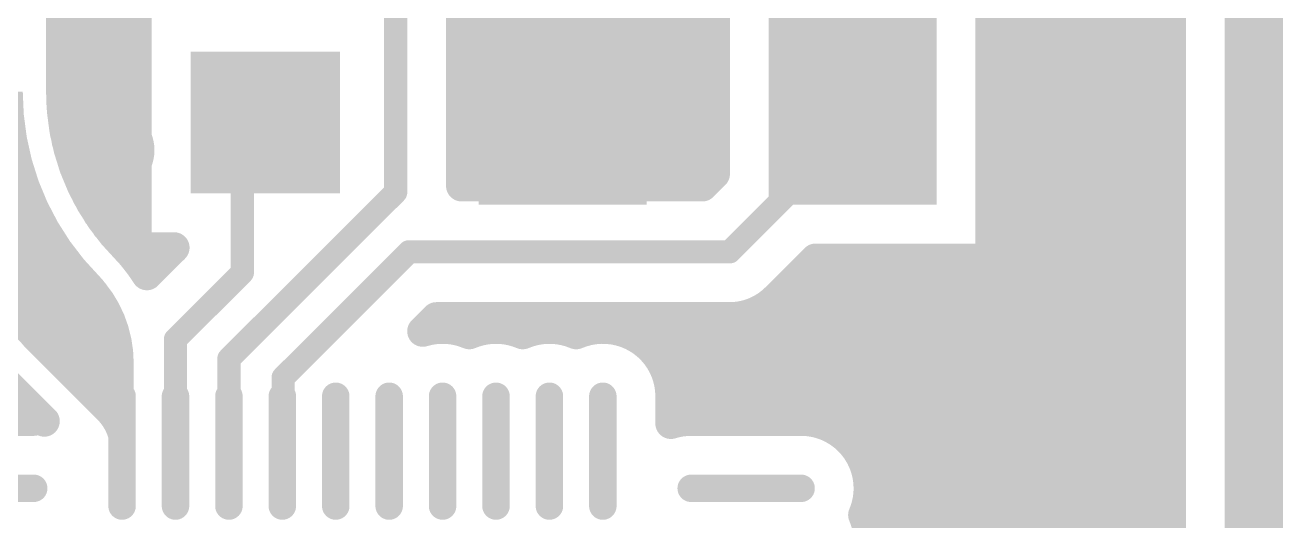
# Model space of a CAD drawing. Header units: inches. Extents: x 0 to 226, y 0 to 70.
# Drawn here: x 70.27 to 78.51, y 10.78 to 14.04 of the extents above; entities that cross this region are included whole.
import ezdxf

# ---------------------------------------------------------------- set-up
doc = ezdxf.new("R2010")
doc.units = ezdxf.units.IN
doc.layers.add('Keep-Out Layer', color=6, linetype='Continuous')
doc.layers.add('Top Layer', color=1, linetype='Continuous')

msp = doc.modelspace()

# ---------------------------------------------------------------- linework, layer by layer
at = {"layer": 'Keep-Out Layer'}
msp.add_lwpolyline([(78.32152992, 0, 0.3809999999999999, 0.3809999999999999, 0), (78.32152992, 24.8301002, 0.3809999999999999, 0.3809999999999999, 0)], format="xyseb", dxfattribs=at)
at = {"layer": 'Top Layer'}
for points in [[(70.95364015999999, 12.55111282, 0.2032, 0.2032, 0), (70.95364015999999, 18.5064654, 0.2032, 0.2032, 0)], [(76.64324015999999, 0.5460999999999999, 0.2032, 0.2032, 0), (76.64324015999999, 18.5064654, 0.2032, 0.2032, 0)], [(76.84644016, 0.5460999999999999, 0.2032, 0.2032, 0), (76.84644016, 18.5064654, 0.2032, 0.2032, 0)], [(77.04964016, 0.5460999999999999, 0.2032, 0.2032, 0), (77.04964016, 18.5064654, 0.2032, 0.2032, 0)], [(77.25284015999999, 0.5460999999999999, 0.2032, 0.2032, 0), (77.25284015999999, 18.5064654, 0.2032, 0.2032, 0)], [(77.45604016, 0.5460999999999999, 0.2032, 0.2032, 0), (77.45604016, 18.5064654, 0.2032, 0.2032, 0)], [(77.65924016, 0.5460999999999999, 0.2032, 0.2032, 0), (77.65924016, 18.5064654, 0.2032, 0.2032, 0)], [(77.77542992, 0.5460999999999999, 0.2032, 0.2032, 0), (77.77542992, 18.5064654, 0.2032, 0.2032, 0)], [(70.54724016, 13.27210706, 0.2032, 0.2032, 0), (70.54724016, 18.25247556, 0.2032, 0.2032, 0)], [(70.75044016, 12.79733534, 0.2032, 0.2032, 0), (70.75044016, 18.25247556, 0.2032, 0.2032, 0)], [(70.51002408, 13.59946226, 0.2032, 0.2032, 0), (70.51002408, 17.30297784, 0.2032, 0.2032, 0)], [(74.61124016, 12.9805303, 0.2032, 0.2032, 0), (74.61124016, 15.16631206, 0.2032, 0.2032, 0)], [(74.40804016, 12.9805303, 0.2032, 0.2032, 0), (74.40804016, 14.96311206, 0.2032, 0.2032, 0)], [(73.59524015999999, 12.9805303, 0.2032, 0.2032, 0), (73.59524015999999, 14.80145376, 0.2032, 0.2032, 0)], [(73.79844016, 12.9805303, 0.2032, 0.2032, 0), (73.79844016, 14.80145376, 0.2032, 0.2032, 0)], [(74.00164016, 12.9805303, 0.2032, 0.2032, 0), (74.00164016, 14.80145376, 0.2032, 0.2032, 0)], [(74.20484015999999, 12.9805303, 0.2032, 0.2032, 0), (74.20484015999999, 14.80145376, 0.2032, 0.2032, 0)], [(73.39204016, 12.9805303, 0.2032, 0.2032, 0), (73.39204016, 14.68099172, 0.2032, 0.2032, 0)], [(72.69927039999999, 12.9393569, 0.1524, 0.1524, 0), (72.69927039999999, 14.5988786, 0.1524, 0.1524, 0)], [(74.78797844, 13.05970972, 0.2032, 0.2032, 0), (74.78797844, 14.51265576, 0.2032, 0.2032, 0)], [(76.59918132, 12.50145328, 0.2032, 0.2032, 0), (76.59918132, 14.51265576, 0.2032, 0.2032, 0)], [(73.1310704, 12.9805303, 0.2032, 0.2032, 0), (73.1310704, 14.42002196, 0.2032, 0.2032, 0)], [(73.18884016, 12.9805303, 0.2032, 0.2032, 0), (73.18884016, 14.47779172, 0.2032, 0.2032, 0)], [(70.99999516, 12.5756543, 0.2032, 0.2032, 0), (70.99999516, 14.21685498, 0.2032, 0.2032, 0)], [(70.51002408, 14.13686784, 0.2032, 0.2032, 0), (70.99999516, 14.13686784, 0.2032, 0.2032, 0)], [(73.1310704, 14.13686784, 0.2032, 0.2032, 0), (74.78797844, 14.13686784, 0.2032, 0.2032, 0)], [(76.59918132, 14.13686784, 0.2032, 0.2032, 0), (77.77542992, 14.13686784, 0.2032, 0.2032, 0)], [(70.51002408, 13.93366784, 0.2032, 0.2032, 0), (70.99999516, 13.93366784, 0.2032, 0.2032, 0)], [(73.1310704, 13.93366784, 0.2032, 0.2032, 0), (74.78797844, 13.93366784, 0.2032, 0.2032, 0)], [(76.59918132, 13.93366784, 0.2032, 0.2032, 0), (77.77542992, 13.93366784, 0.2032, 0.2032, 0)], [(70.51957448, 12.15069198, 0.6730999999999999, 0.6730999999999999, -0.198912367379658), (69.91947408, 13.59946226, 0.6730999999999999, 0.6730999999999999, 0)], [(70.51002408, 13.73046784, 0.2032, 0.2032, 0), (70.99999516, 13.73046784, 0.2032, 0.2032, 0)], [(73.1310704, 13.73046784, 0.2032, 0.2032, 0), (74.78797844, 13.73046784, 0.2032, 0.2032, 0)], [(76.59918132, 13.73046784, 0.2032, 0.2032, 0), (77.77542992, 13.73046784, 0.2032, 0.2032, 0)], [(70.93715556, 12.56827306, 0.2032, 0.2032, -0.198912367379658), (70.51002408, 13.59946226, 0.2032, 0.2032, 0)], [(70.51181224, 13.52726784, 0.2032, 0.2032, 0), (70.99999516, 13.52726784, 0.2032, 0.2032, 0)], [(73.1310704, 13.52726784, 0.2032, 0.2032, 0), (74.78797844, 13.52726784, 0.2032, 0.2032, 0)], [(76.59918132, 13.52726784, 0.2032, 0.2032, 0), (77.77542992, 13.52726784, 0.2032, 0.2032, 0)], [(71.69466992, 13.11832784, 0.1524, 0.1524, 0), (71.94572351999999, 13.36938144, 0.1524, 0.1524, 0)], [(70.53626228, 13.32406784, 0.2032, 0.2032, 0), (70.99999516, 13.32406784, 0.2032, 0.2032, 0)], [(73.1310704, 13.32406784, 0.2032, 0.2032, 0), (74.78797844, 13.32406784, 0.2032, 0.2032, 0)], [(74.88765566, 12.5487303, 0.1524, 0.1524, 0), (75.69357987999999, 13.35465452, 0.1524, 0.1524, 0)], [(75.69357987999999, 13.35465452, 0.1524, 0.1524, 0), (75.69358496, 13.35465452, 0.1524, 0.1524, 0)], [(76.59918132, 13.32406784, 0.2032, 0.2032, 0), (77.77542992, 13.32406784, 0.2032, 0.2032, 0)], [(70.59079354, 13.12086784, 0.2032, 0.2032, 0), (70.99999516, 13.12086784, 0.2032, 0.2032, 0)], [(71.69466992, 12.41237294, 0.1524, 0.1524, 0), (71.69466992, 13.11832784, 0.1524, 0.1524, 0)], [(73.1310704, 13.12086784, 0.2032, 0.2032, 0), (74.78797844, 13.12086784, 0.2032, 0.2032, 0)], [(76.59918132, 13.12086784, 0.2032, 0.2032, 0), (77.77542992, 13.12086784, 0.2032, 0.2032, 0)], [(74.70879902, 12.9805303, 0.2032, 0.2032, 0), (74.78797844, 13.05970972, 0.2032, 0.2032, 0)], [(73.1310704, 12.9805303, 0.2032, 0.2032, 0), (74.70879902, 12.9805303, 0.2032, 0.2032, 0)], [(70.67921602, 12.91766784, 0.2032, 0.2032, 0), (70.99999516, 12.91766784, 0.2032, 0.2032, 0)], [(71.60665892, 11.84674542, 0.1524, 0.1524, 0), (72.69927039999999, 12.9393569, 0.1524, 0.1524, 0)], [(76.59918132, 12.91766784, 0.2032, 0.2032, 0), (77.77542992, 12.91766784, 0.2032, 0.2032, 0)], [(70.8092564, 12.71446784, 0.2032, 0.2032, 0), (70.99999516, 12.71446784, 0.2032, 0.2032, 0)], [(76.59918132, 12.71446784, 0.2032, 0.2032, 0), (77.77542992, 12.71446784, 0.2032, 0.2032, 0)], [(70.93715556, 12.56827306, 0.2032, 0.2032, -0.03240141797520261), (70.98760758, 12.51082334, 0.2032, 0.2032, 0)], [(70.98726468, 12.51126784, 0.2032, 0.2032, 0), (71.18290818, 12.51126784, 0.2032, 0.2032, 0)], [(70.98760503999999, 12.51082334, 0.2032, 0.2032, -0.03228820489704481), (71.0695937, 12.39795336, 0.2032, 0.2032, 0)], [(70.99999516, 12.5756543, 0.2032, 0.2032, 0), (71.24729463999999, 12.5756543, 0.2032, 0.2032, 0)], [(71.0695937, 12.39795336, 0.2032, 0.2032, 0), (71.24729463999999, 12.5756543, 0.2032, 0.2032, 0)], [(71.15684015999999, 12.48519982, 0.2032, 0.2032, 0), (71.15684015999999, 12.5756543, 0.2032, 0.2032, 0)], [(71.96193634, 11.7234589, 0.1524, 0.1524, 0), (72.78720774, 12.5487303, 0.1524, 0.1524, 0)], [(72.78720774, 12.5487303, 0.1524, 0.1524, 0), (74.88765566, 12.5487303, 0.1524, 0.1524, 0)], [(76.59918132, 12.51126784, 0.2032, 0.2032, 0), (77.77542992, 12.51126784, 0.2032, 0.2032, 0)], [(75.19347165999999, 12.24388966, 0.2032, 0.2032, 0), (75.45103528, 12.50145328, 0.2032, 0.2032, 0)], [(75.42404015999999, 11.43788924, 0.2032, 0.2032, 0), (75.42404015999999, 12.47445816, 0.2032, 0.2032, 0)], [(75.45103528, 12.50145328, 0.2032, 0.2032, 0), (76.59918132, 12.50145328, 0.2032, 0.2032, 0)], [(75.62724016, 11.35083836, 0.2032, 0.2032, 0), (75.62724016, 12.50145328, 0.2032, 0.2032, 0)], [(75.83044016, 0.5460999999999999, 0.2032, 0.2032, 0), (75.83044016, 12.50145328, 0.2032, 0.2032, 0)], [(76.03364015999999, 0.5460999999999999, 0.2032, 0.2032, 0), (76.03364015999999, 12.50145328, 0.2032, 0.2032, 0)], [(76.23684016, 0.5460999999999999, 0.2032, 0.2032, 0), (76.23684016, 12.50145328, 0.2032, 0.2032, 0)], [(76.44004016, 0.5460999999999999, 0.2032, 0.2032, 0), (76.44004016, 12.50145328, 0.2032, 0.2032, 0)], [(71.25665962, 11.97436264, 0.1524, 0.1524, 0), (71.69466992, 12.41237294, 0.1524, 0.1524, 0)], [(70.68667599999999, 12.3513342, 0.1524, 0.1524, -0.198912367379658), (70.90666031999999, 11.8202456, 0.1524, 0.1524, 0)], [(75.22084016, 11.44316736, 0.2032, 0.2032, 0), (75.22084016, 12.27125816, 0.2032, 0.2032, 0)], [(75.25764984, 12.30806784, 0.2032, 0.2032, 0), (77.77542992, 12.30806784, 0.2032, 0.2032, 0)], [(75.19347165999999, 12.24388966, 0.2032, 0.2032, -0.1993267855441518), (74.88765566, 12.1169303, 0.2032, 0.2032, 0)], [(75.19298398, 12.24340198, 0.2032, 0.2032, -0.198912367379658), (74.88765566, 12.1169303, 0.2032, 0.2032, 0)], [(70.51957448, 12.15069198, 0.1524, 0.1524, 0), (70.67121248, 11.99905398, 0.1524, 0.1524, 0)], [(70.69224368, 12.12169026, 0.1524, 0.1524, -0.198912367379658), (70.90666031999999, 11.60404334, 0.1524, 0.1524, 0)], [(72.87660303999999, 12.02746896, 0.2032, 0.2032, 0), (72.96606437999999, 12.1169303, 0.2032, 0.2032, 0)], [(72.95400192, 12.10486784, 0.2032, 0.2032, 0), (77.77542992, 12.10486784, 0.2032, 0.2032, 0)], [(72.96606437999999, 12.1169303, 0.2032, 0.2032, 0), (74.88765566, 12.1169303, 0.2032, 0.2032, 0)], [(73.18884016, 12.01406284, 0.2032, 0.2032, 0), (73.18884016, 12.1169303, 0.2032, 0.2032, 0)], [(73.59524015999999, 12.0327166, 0.2032, 0.2032, 0), (73.59524015999999, 12.1169303, 0.2032, 0.2032, 0)], [(73.79844016, 12.037314, 0.2032, 0.2032, 0), (73.79844016, 12.1169303, 0.2032, 0.2032, 0)], [(74.20484015999999, 12.02150758, 0.2032, 0.2032, 0), (74.20484015999999, 12.1169303, 0.2032, 0.2032, 0)], [(74.40804016, 11.87528994, 0.2032, 0.2032, 0), (74.40804016, 12.1169303, 0.2032, 0.2032, 0)], [(74.61124016, 11.44249934, 0.2032, 0.2032, 0), (74.61124016, 12.1169303, 0.2032, 0.2032, 0)], [(74.81444015999999, 11.44316736, 0.2032, 0.2032, 0), (74.81444015999999, 12.1169303, 0.2032, 0.2032, 0)], [(75.01764016, 11.44316736, 0.2032, 0.2032, 0), (75.01764016, 12.1369582, 0.2032, 0.2032, 0)], [(70.38900832, 12.11617846, 0.1524, 0.1524, 0), (70.65403954, 11.85114724, 0.1524, 0.1524, 0)], [(70.40004207999999, 12.04450728, 0.1524, 0.1524, 0), (70.69691728, 11.74763208, 0.1524, 0.1524, 0)], [(72.87660303999999, 12.02746896, 0.2032, 0.2032, -0.176749268592899), (73.18165703999999, 12.01106818, 0.2032, 0.2032, 0)], [(73.18165703999999, 12.01106818, 0.2032, 0.2032, -0.2045827865795275), (73.5316538, 12.01106818, 0.2032, 0.2032, 0)], [(73.5316538, 12.01106818, 0.2032, 0.2032, -0.2045827865795275), (73.88165563999999, 12.01106818, 0.2032, 0.2032, 0)], [(73.88165563999999, 12.01106818, 0.2032, 0.2032, -0.5380189141260412), (74.50225384, 11.60126966, 0.2032, 0.2032, 0)], [(70.32164752, 11.98001414, 0.1524, 0.1524, 0), (70.7979534, 11.50370826, 0.1524, 0.1524, 0)], [(70.67121248, 11.99905398, 0.1524, 0.1524, -0.198912367379658), (70.90666031999999, 11.43063246, 0.1524, 0.1524, 0)], [(71.25665962, 11.24126784, 0.1524, 0.1524, 0), (71.25665962, 11.97436264, 0.1524, 0.1524, 0)], [(74.38577452, 11.90166784, 0.2032, 0.2032, 0), (77.77542992, 11.90166784, 0.2032, 0.2032, 0)], [(70.65403954, 11.8511447, 0.1524, 0.1524, -0.198912367379658), (70.90666031999999, 11.24126784, 0.1524, 0.1524, 0)], [(70.90666031999999, 11.60404334, 0.1524, 0.1524, 0), (70.90666031999999, 11.8202456, 0.1524, 0.1524, 0)], [(71.60665892, 11.24126784, 0.1524, 0.1524, 0), (71.60665892, 11.84674542, 0.1524, 0.1524, 0)], [(70.08816055999999, 11.74652718, 0.2032, 0.2032, 0), (70.39694074, 11.437747, 0.2032, 0.2032, 0)], [(70.69691728, 11.74763208, 0.1524, 0.1524, -0.198912367379658), (70.90666031999999, 11.24126784, 0.1524, 0.1524, 0)], [(71.96193634, 11.24654596, 0.1524, 0.1524, 0), (71.96193634, 11.7234589, 0.1524, 0.1524, 0)], [(74.49152488, 11.69846784, 0.2032, 0.2032, 0), (77.77542992, 11.69846784, 0.2032, 0.2032, 0)], [(74.50225384, 11.42273052, 0.2032, 0.2032, 0), (74.50225384, 11.60126966, 0.2032, 0.2032, 0)], [(70.90666031999999, 10.88126856, 0.17999964, 0.17999964, 0), (70.90666031999999, 11.60126712, 0.17999964, 0.17999964, 0)], [(70.90666031999999, 11.43063246, 0.1524, 0.1524, 0), (70.90666031999999, 11.60404334, 0.1524, 0.1524, 0)], [(71.25665962, 10.88126856, 0.17999964, 0.17999964, 0), (71.25665962, 11.60126712, 0.17999964, 0.17999964, 0)], [(71.60665892, 10.88126856, 0.17999964, 0.17999964, 0), (71.60665892, 11.60126712, 0.17999964, 0.17999964, 0)], [(71.95665822, 10.88126856, 0.17999964, 0.17999964, 0), (71.95665822, 11.60126712, 0.17999964, 0.17999964, 0)], [(72.30665752, 10.88126856, 0.17999964, 0.17999964, 0), (72.30665752, 11.60126712, 0.17999964, 0.17999964, 0)], [(72.65665682, 10.88126856, 0.17999964, 0.17999964, 0), (72.65665682, 11.60126712, 0.17999964, 0.17999964, 0)], [(73.00665612, 10.88126856, 0.17999964, 0.17999964, 0), (73.00665612, 11.60126712, 0.17999964, 0.17999964, 0)], [(73.35665542, 10.88126856, 0.17999964, 0.17999964, 0), (73.35665542, 11.60126712, 0.17999964, 0.17999964, 0)], [(73.70665471999999, 10.88126856, 0.17999964, 0.17999964, 0), (73.70665471999999, 11.60126712, 0.17999964, 0.17999964, 0)], [(74.05665402, 10.88126856, 0.17999964, 0.17999964, 0), (74.05665402, 11.60126712, 0.17999964, 0.17999964, 0)], [(68.80626065999999, 11.49526784, 0.2032, 0.2032, 0), (70.3394199, 11.49526784, 0.2032, 0.2032, 0)], [(70.0699894, 11.44316736, 0.2032, 0.2032, 0), (70.32765461999999, 11.44316736, 0.2032, 0.2032, 0)], [(70.7979534, 11.50370572, 0.1524, 0.1524, -0.198912367379658), (70.90666031999999, 11.24126784, 0.1524, 0.1524, 0)], [(74.50225384, 11.49526784, 0.2032, 0.2032, 0), (77.77542992, 11.49526784, 0.2032, 0.2032, 0)], [(74.50225384, 11.42273052, 0.2032, 0.2032, -0.07615422015174254), (74.6356521, 11.44316736, 0.2032, 0.2032, 0)], [(74.6356521, 11.44316736, 0.2032, 0.2032, 0), (75.35565573999999, 11.44316736, 0.2032, 0.2032, 0)], [(75.35565573999999, 11.44316736, 0.2032, 0.2032, -0.4142135623730951), (75.80125556, 10.99756754, 0.2032, 0.2032, 0)], [(70.90666031999999, 11.24126784, 0.1524, 0.1524, 0), (70.90666031999999, 11.43063246, 0.1524, 0.1524, 0)], [(75.69006451999999, 11.29206784, 0.2032, 0.2032, 0), (77.77542992, 11.29206784, 0.2032, 0.2032, 0)], [(71.95665822, 11.24126784, 0.1524, 0.1524, 0), (71.96193634, 11.24654596, 0.1524, 0.1524, 0)], [(75.79180167999999, 11.08886784, 0.2032, 0.2032, 0), (77.77542992, 11.08886784, 0.2032, 0.2032, 0)], [(70.32765208, 10.99756754, 0.17999964, 0.17999964, 0), (69.60765352, 10.99756754, 0.17999964, 0.17999964, 0)], [(74.63565463999998, 10.99756754, 0.17999964, 0.17999964, 0), (75.35565319999999, 10.99756754, 0.17999964, 0.17999964, 0)], [(75.80125556, 10.99756754, 0.2032, 0.2032, -0.1012428938695137), (75.76545425999998, 10.82256916, 0.2032, 0.2032, 0)], [(75.78697568, 10.88566784, 0.2032, 0.2032, 0), (77.77542992, 10.88566784, 0.2032, 0.2032, 0)], [(75.76545425999998, 10.82256916, 0.2032, 0.2032, -0.1012428938695139), (75.80125556, 10.64756824, 0.2032, 0.2032, 0)], [(75.7998865, 10.68246784, 0.2032, 0.2032, 0), (77.77542992, 10.68246784, 0.2032, 0.2032, 0)]]:
    msp.add_lwpolyline(points, format="xyseb", dxfattribs=at)
for points in [[(70.6108824, 14.03617716, 0.3048, 0.3048, 1), (70.9156824, 14.03617716, 0.3048, 0.3048, 1)], [(70.94919516, 14.13686784, 0.1016, 0.1016, 1), (71.05079516, 14.13686784, 0.1016, 0.1016, 1)], [(73.08027039999999, 14.13686784, 0.1016, 0.1016, 1), (73.1818704, 14.13686784, 0.1016, 0.1016, 1)], [(76.54838131999999, 14.13686784, 0.1016, 0.1016, 1), (76.64998132, 14.13686784, 0.1016, 0.1016, 1)], [(70.45922408, 13.93366784, 0.1016, 0.1016, 1), (70.56082407999999, 13.93366784, 0.1016, 0.1016, 1)], [(70.94919516, 13.93366784, 0.1016, 0.1016, 1), (71.05079516, 13.93366784, 0.1016, 0.1016, 1)], [(73.08027039999999, 13.93366784, 0.1016, 0.1016, 1), (73.1818704, 13.93366784, 0.1016, 0.1016, 1)], [(74.73717844, 13.93366784, 0.1016, 0.1016, 1), (74.83877843999998, 13.93366784, 0.1016, 0.1016, 1)], [(76.54838131999999, 13.93366784, 0.1016, 0.1016, 1), (76.64998132, 13.93366784, 0.1016, 0.1016, 1)], [(77.72462992, 13.93366784, 0.1016, 0.1016, 1), (77.82622991999999, 13.93366784, 0.1016, 0.1016, 1)], [(70.45922408, 13.73046784, 0.1016, 0.1016, 1), (70.56082407999999, 13.73046784, 0.1016, 0.1016, 1)], [(70.94919516, 13.73046784, 0.1016, 0.1016, 1), (71.05079516, 13.73046784, 0.1016, 0.1016, 1)], [(73.08027039999999, 13.73046784, 0.1016, 0.1016, 1), (73.1818704, 13.73046784, 0.1016, 0.1016, 1)], [(74.73717844, 13.73046784, 0.1016, 0.1016, 1), (74.83877843999998, 13.73046784, 0.1016, 0.1016, 1)], [(76.54838131999999, 13.73046784, 0.1016, 0.1016, 1), (76.64998132, 13.73046784, 0.1016, 0.1016, 1)], [(77.72462992, 13.73046784, 0.1016, 0.1016, 1), (77.82622991999999, 13.73046784, 0.1016, 0.1016, 1)], [(70.45922408, 13.59946226, 0.1016, 0.1016, 1), (70.56082407999999, 13.59946226, 0.1016, 0.1016, 1)], [(70.45922408, 13.59946226, 0.1016, 0.1016, 1), (70.56082407999999, 13.59946226, 0.1016, 0.1016, 1)], [(70.46101224, 13.52726784, 0.1016, 0.1016, 1), (70.56261223999999, 13.52726784, 0.1016, 0.1016, 1)], [(70.94919516, 13.52726784, 0.1016, 0.1016, 1), (71.05079516, 13.52726784, 0.1016, 0.1016, 1)], [(73.08027039999999, 13.52726784, 0.1016, 0.1016, 1), (73.1818704, 13.52726784, 0.1016, 0.1016, 1)], [(74.73717844, 13.52726784, 0.1016, 0.1016, 1), (74.83877843999998, 13.52726784, 0.1016, 0.1016, 1)], [(76.54838131999999, 13.52726784, 0.1016, 0.1016, 1), (76.64998132, 13.52726784, 0.1016, 0.1016, 1)], [(76.72799488, 13.30440824, 0.3048, 0.3048, 1), (77.03279488, 13.30440824, 0.3048, 0.3048, 1)], [(77.72462992, 13.52726784, 0.1016, 0.1016, 1), (77.82622991999999, 13.52726784, 0.1016, 0.1016, 1)], [(70.6616824, 13.21526186, 0.3048, 0.3048, 1), (70.9664824, 13.21526186, 0.3048, 0.3048, 1)], [(71.90762352, 13.36938144, 0.0762, 0.0762, 1), (71.98382351999999, 13.36938144, 0.0762, 0.0762, 1)], [(70.48546228, 13.32406784, 0.1016, 0.1016, 1), (70.58706228, 13.32406784, 0.1016, 0.1016, 1)], [(70.49644015999999, 13.27210706, 0.1016, 0.1016, 1), (70.59804016, 13.27210706, 0.1016, 0.1016, 1)], [(70.94919516, 13.32406784, 0.1016, 0.1016, 1), (71.05079516, 13.32406784, 0.1016, 0.1016, 1)], [(73.08027039999999, 13.32406784, 0.1016, 0.1016, 1), (73.1818704, 13.32406784, 0.1016, 0.1016, 1)], [(74.73717844, 13.32406784, 0.1016, 0.1016, 1), (74.83877843999998, 13.32406784, 0.1016, 0.1016, 1)], [(75.65547987999999, 13.35465452, 0.0762, 0.0762, 1), (75.73167987999999, 13.35465452, 0.0762, 0.0762, 1)], [(75.65547987999999, 13.35465452, 0.0762, 0.0762, 1), (75.73167987999999, 13.35465452, 0.0762, 0.0762, 1)], [(75.65548496, 13.35465452, 0.0762, 0.0762, 1), (75.73168496, 13.35465452, 0.0762, 0.0762, 1)], [(76.54838131999999, 13.32406784, 0.1016, 0.1016, 1), (76.64998132, 13.32406784, 0.1016, 0.1016, 1)], [(77.72462992, 13.32406784, 0.1016, 0.1016, 1), (77.82622991999999, 13.32406784, 0.1016, 0.1016, 1)], [(70.53999354, 13.12086784, 0.1016, 0.1016, 1), (70.64159353999999, 13.12086784, 0.1016, 0.1016, 1)], [(70.94919516, 13.12086784, 0.1016, 0.1016, 1), (71.05079516, 13.12086784, 0.1016, 0.1016, 1)], [(71.65656992, 13.11832784, 0.0762, 0.0762, 1), (71.73276992, 13.11832784, 0.0762, 0.0762, 1)], [(71.65656992, 13.11832784, 0.0762, 0.0762, 1), (71.73276992, 13.11832784, 0.0762, 0.0762, 1)], [(73.08027039999999, 13.12086784, 0.1016, 0.1016, 1), (73.1818704, 13.12086784, 0.1016, 0.1016, 1)], [(74.73717844, 13.12086784, 0.1016, 0.1016, 1), (74.83877843999998, 13.12086784, 0.1016, 0.1016, 1)], [(76.54838131999999, 13.12086784, 0.1016, 0.1016, 1), (76.64998132, 13.12086784, 0.1016, 0.1016, 1)], [(77.72462992, 13.12086784, 0.1016, 0.1016, 1), (77.82622991999999, 13.12086784, 0.1016, 0.1016, 1)], [(74.73717844, 13.05970972, 0.1016, 0.1016, 1), (74.83877843999998, 13.05970972, 0.1016, 0.1016, 1)], [(74.73717844, 13.05970972, 0.1016, 0.1016, 1), (74.83877843999998, 13.05970972, 0.1016, 0.1016, 1)], [(73.08027039999999, 12.9805303, 0.1016, 0.1016, 1), (73.1818704, 12.9805303, 0.1016, 0.1016, 1)], [(73.08027039999999, 12.9805303, 0.1016, 0.1016, 1), (73.1818704, 12.9805303, 0.1016, 0.1016, 1)], [(73.13804016, 12.9805303, 0.1016, 0.1016, 1), (73.23964016, 12.9805303, 0.1016, 0.1016, 1)], [(73.34124016, 12.9805303, 0.1016, 0.1016, 1), (73.44284016, 12.9805303, 0.1016, 0.1016, 1)], [(73.54444016, 12.9805303, 0.1016, 0.1016, 1), (73.64604016, 12.9805303, 0.1016, 0.1016, 1)], [(73.74764016, 12.9805303, 0.1016, 0.1016, 1), (73.84924016, 12.9805303, 0.1016, 0.1016, 1)], [(73.95084016, 12.9805303, 0.1016, 0.1016, 1), (74.05244016, 12.9805303, 0.1016, 0.1016, 1)], [(74.15404016, 12.9805303, 0.1016, 0.1016, 1), (74.25564016, 12.9805303, 0.1016, 0.1016, 1)], [(74.35724016, 12.9805303, 0.1016, 0.1016, 1), (74.45884016, 12.9805303, 0.1016, 0.1016, 1)], [(74.56044016, 12.9805303, 0.1016, 0.1016, 1), (74.66204016, 12.9805303, 0.1016, 0.1016, 1)], [(74.65799901999999, 12.9805303, 0.1016, 0.1016, 1), (74.75959902, 12.9805303, 0.1016, 0.1016, 1)], [(74.65799901999999, 12.9805303, 0.1016, 0.1016, 1), (74.75959902, 12.9805303, 0.1016, 0.1016, 1)], [(70.62841601999999, 12.91766784, 0.1016, 0.1016, 1), (70.73001602, 12.91766784, 0.1016, 0.1016, 1)], [(70.94919516, 12.91766784, 0.1016, 0.1016, 1), (71.05079516, 12.91766784, 0.1016, 0.1016, 1)], [(72.6611704, 12.9393569, 0.0762, 0.0762, 1), (72.73737039999999, 12.9393569, 0.0762, 0.0762, 1)], [(72.6611704, 12.9393569, 0.0762, 0.0762, 1), (72.73737039999999, 12.9393569, 0.0762, 0.0762, 1)], [(76.54838131999999, 12.91766784, 0.1016, 0.1016, 1), (76.64998132, 12.91766784, 0.1016, 0.1016, 1)], [(77.72462992, 12.91766784, 0.1016, 0.1016, 1), (77.82622991999999, 12.91766784, 0.1016, 0.1016, 1)], [(70.69964016, 12.79733534, 0.1016, 0.1016, 1), (70.80124015999999, 12.79733534, 0.1016, 0.1016, 1)], [(70.7584564, 12.71446784, 0.1016, 0.1016, 1), (70.8600564, 12.71446784, 0.1016, 0.1016, 1)], [(70.94919516, 12.71446784, 0.1016, 0.1016, 1), (71.05079516, 12.71446784, 0.1016, 0.1016, 1)], [(76.54838131999999, 12.71446784, 0.1016, 0.1016, 1), (76.64998132, 12.71446784, 0.1016, 0.1016, 1)], [(77.72462992, 12.71446784, 0.1016, 0.1016, 1), (77.82622991999999, 12.71446784, 0.1016, 0.1016, 1)], [(70.88635556, 12.56827306, 0.1016, 0.1016, 1), (70.98795555999999, 12.56827306, 0.1016, 0.1016, 1)], [(70.88635556, 12.56827306, 0.1016, 0.1016, 1), (70.98795555999999, 12.56827306, 0.1016, 0.1016, 1)], [(70.90284016, 12.55111282, 0.1016, 0.1016, 1), (71.00444016, 12.55111282, 0.1016, 0.1016, 1)], [(70.93646468, 12.51126784, 0.1016, 0.1016, 1), (71.03806468, 12.51126784, 0.1016, 0.1016, 1)], [(70.93680504, 12.51082334, 0.1016, 0.1016, 1), (71.03840504, 12.51082334, 0.1016, 0.1016, 1)], [(70.93680757999999, 12.51082334, 0.1016, 0.1016, 1), (71.03840758, 12.51082334, 0.1016, 0.1016, 1)], [(70.94919516, 12.5756543, 0.1016, 0.1016, 1), (71.05079516, 12.5756543, 0.1016, 0.1016, 1)], [(70.94919516, 12.5756543, 0.1016, 0.1016, 1), (71.05079516, 12.5756543, 0.1016, 0.1016, 1)], [(71.10604015999999, 12.5756543, 0.1016, 0.1016, 1), (71.20764016, 12.5756543, 0.1016, 0.1016, 1)], [(71.13210817999999, 12.51126784, 0.1016, 0.1016, 1), (71.23370818, 12.51126784, 0.1016, 0.1016, 1)], [(71.19649464, 12.5756543, 0.1016, 0.1016, 1), (71.29809464, 12.5756543, 0.1016, 0.1016, 1)], [(71.19649464, 12.5756543, 0.1016, 0.1016, 1), (71.29809464, 12.5756543, 0.1016, 0.1016, 1)], [(72.74910774, 12.5487303, 0.0762, 0.0762, 1), (72.82530774, 12.5487303, 0.0762, 0.0762, 1)], [(72.74910774, 12.5487303, 0.0762, 0.0762, 1), (72.82530774, 12.5487303, 0.0762, 0.0762, 1)], [(74.84955566, 12.5487303, 0.0762, 0.0762, 1), (74.92575566, 12.5487303, 0.0762, 0.0762, 1)], [(74.84955566, 12.5487303, 0.0762, 0.0762, 1), (74.92575566, 12.5487303, 0.0762, 0.0762, 1)], [(76.54838131999999, 12.51126784, 0.1016, 0.1016, 1), (76.64998132, 12.51126784, 0.1016, 0.1016, 1)], [(77.72462992, 12.51126784, 0.1016, 0.1016, 1), (77.82622991999999, 12.51126784, 0.1016, 0.1016, 1)], [(71.10604015999999, 12.48519982, 0.1016, 0.1016, 1), (71.20764016, 12.48519982, 0.1016, 0.1016, 1)], [(75.37324016, 12.47445816, 0.1016, 0.1016, 1), (75.47484016, 12.47445816, 0.1016, 0.1016, 1)], [(75.40023527999999, 12.50145328, 0.1016, 0.1016, 1), (75.50183528, 12.50145328, 0.1016, 0.1016, 1)], [(75.40023527999999, 12.50145328, 0.1016, 0.1016, 1), (75.50183528, 12.50145328, 0.1016, 0.1016, 1)], [(75.57644016, 12.50145328, 0.1016, 0.1016, 1), (75.67804016, 12.50145328, 0.1016, 0.1016, 1)], [(75.77964016, 12.50145328, 0.1016, 0.1016, 1), (75.88124016, 12.50145328, 0.1016, 0.1016, 1)], [(75.98284016, 12.50145328, 0.1016, 0.1016, 1), (76.08444016, 12.50145328, 0.1016, 0.1016, 1)], [(76.18604016, 12.50145328, 0.1016, 0.1016, 1), (76.28764016, 12.50145328, 0.1016, 0.1016, 1)], [(76.38924016, 12.50145328, 0.1016, 0.1016, 1), (76.49084016, 12.50145328, 0.1016, 0.1016, 1)], [(76.54838131999999, 12.50145328, 0.1016, 0.1016, 1), (76.64998132, 12.50145328, 0.1016, 0.1016, 1)], [(76.54838131999999, 12.50145328, 0.1016, 0.1016, 1), (76.64998132, 12.50145328, 0.1016, 0.1016, 1)], [(70.35129948, 12.15069198, 0.33655, 0.33655, 1), (70.68784948, 12.15069198, 0.33655, 0.33655, 1)], [(71.0187937, 12.39795336, 0.1016, 0.1016, 1), (71.12039370000001, 12.39795336, 0.1016, 0.1016, 1)], [(71.0187937, 12.39795336, 0.1016, 0.1016, 1), (71.12039370000001, 12.39795336, 0.1016, 0.1016, 1)], [(71.65656992, 12.41237294, 0.0762, 0.0762, 1), (71.73276992, 12.41237294, 0.0762, 0.0762, 1)], [(71.65656992, 12.41237294, 0.0762, 0.0762, 1), (71.73276992, 12.41237294, 0.0762, 0.0762, 1)], [(70.64857599999999, 12.3513342, 0.0762, 0.0762, 1), (70.72477599999999, 12.3513342, 0.0762, 0.0762, 1)], [(75.17004016, 12.27125816, 0.1016, 0.1016, 1), (75.27164016, 12.27125816, 0.1016, 0.1016, 1)], [(75.20684983999999, 12.30806784, 0.1016, 0.1016, 1), (75.30844984, 12.30806784, 0.1016, 0.1016, 1)], [(77.72462992, 12.30806784, 0.1016, 0.1016, 1), (77.82622991999999, 12.30806784, 0.1016, 0.1016, 1)], [(75.14218398, 12.24340198, 0.1016, 0.1016, 1), (75.24378397999999, 12.24340198, 0.1016, 0.1016, 1)], [(75.14267166, 12.24388966, 0.1016, 0.1016, 1), (75.24427166, 12.24388966, 0.1016, 0.1016, 1)], [(75.14267166, 12.24388966, 0.1016, 0.1016, 1), (75.24427166, 12.24388966, 0.1016, 0.1016, 1)], [(77.12346271999999, 12.0043829, 0.3048, 0.3048, 1), (77.42826271999999, 12.0043829, 0.3048, 0.3048, 1)], [(70.48147448, 12.15069198, 0.0762, 0.0762, 1), (70.55767447999999, 12.15069198, 0.0762, 0.0762, 1)], [(70.65414367999999, 12.12169026, 0.0762, 0.0762, 1), (70.73034368, 12.12169026, 0.0762, 0.0762, 1)], [(72.90320191999999, 12.10486784, 0.1016, 0.1016, 1), (73.00480191999999, 12.10486784, 0.1016, 0.1016, 1)], [(72.91526438, 12.1169303, 0.1016, 0.1016, 1), (73.01686438, 12.1169303, 0.1016, 0.1016, 1)], [(72.91526438, 12.1169303, 0.1016, 0.1016, 1), (73.01686438, 12.1169303, 0.1016, 0.1016, 1)], [(73.13804016, 12.1169303, 0.1016, 0.1016, 1), (73.23964016, 12.1169303, 0.1016, 0.1016, 1)], [(73.54444016, 12.1169303, 0.1016, 0.1016, 1), (73.64604016, 12.1169303, 0.1016, 0.1016, 1)], [(73.74764016, 12.1169303, 0.1016, 0.1016, 1), (73.84924016, 12.1169303, 0.1016, 0.1016, 1)], [(74.15404016, 12.1169303, 0.1016, 0.1016, 1), (74.25564016, 12.1169303, 0.1016, 0.1016, 1)], [(74.35724016, 12.1169303, 0.1016, 0.1016, 1), (74.45884016, 12.1169303, 0.1016, 0.1016, 1)], [(74.56044016, 12.1169303, 0.1016, 0.1016, 1), (74.66204016, 12.1169303, 0.1016, 0.1016, 1)], [(74.76364016, 12.1169303, 0.1016, 0.1016, 1), (74.86524016, 12.1169303, 0.1016, 0.1016, 1)], [(74.83685566, 12.1169303, 0.1016, 0.1016, 1), (74.93845565999999, 12.1169303, 0.1016, 0.1016, 1)], [(74.83685566, 12.1169303, 0.1016, 0.1016, 1), (74.93845565999999, 12.1169303, 0.1016, 0.1016, 1)], [(74.83685566, 12.1169303, 0.1016, 0.1016, 1), (74.93845565999999, 12.1169303, 0.1016, 0.1016, 1)], [(74.96684016, 12.1369582, 0.1016, 0.1016, 1), (75.06844016, 12.1369582, 0.1016, 0.1016, 1)], [(77.72462992, 12.10486784, 0.1016, 0.1016, 1), (77.82622991999999, 12.10486784, 0.1016, 0.1016, 1)], [(70.35090832, 12.11617846, 0.0762, 0.0762, 1), (70.42710832, 12.11617846, 0.0762, 0.0762, 1)], [(70.36194207999999, 12.04450728, 0.0762, 0.0762, 1), (70.43814208, 12.04450728, 0.0762, 0.0762, 1)], [(72.82580304, 12.02746896, 0.1016, 0.1016, 1), (72.92740304, 12.02746896, 0.1016, 0.1016, 1)], [(72.82580304, 12.02746896, 0.1016, 0.1016, 1), (72.92740304, 12.02746896, 0.1016, 0.1016, 1)], [(73.13804016, 12.01406284, 0.1016, 0.1016, 1), (73.23964016, 12.01406284, 0.1016, 0.1016, 1)], [(73.54444016, 12.0327166, 0.1016, 0.1016, 1), (73.64604016, 12.0327166, 0.1016, 0.1016, 1)], [(73.74764016, 12.037314, 0.1016, 0.1016, 1), (73.84924016, 12.037314, 0.1016, 0.1016, 1)], [(74.15404016, 12.02150758, 0.1016, 0.1016, 1), (74.25564016, 12.02150758, 0.1016, 0.1016, 1)], [(75.05712192, 11.88866812, 0.3048, 0.3048, 1), (75.36192192, 11.88866812, 0.3048, 0.3048, 1)], [(76.11961407999999, 11.84220136, 0.3048, 0.3048, 1), (76.42441407999999, 11.84220136, 0.3048, 0.3048, 1)], [(70.28354752, 11.98001414, 0.0762, 0.0762, 1), (70.35974752, 11.98001414, 0.0762, 0.0762, 1)], [(70.63311248, 11.99905398, 0.0762, 0.0762, 1), (70.70931248, 11.99905398, 0.0762, 0.0762, 1)], [(70.63311248, 11.99905398, 0.0762, 0.0762, 1), (70.70931248, 11.99905398, 0.0762, 0.0762, 1)], [(71.21855962, 11.97436264, 0.0762, 0.0762, 1), (71.29475962, 11.97436264, 0.0762, 0.0762, 1)], [(71.21855962, 11.97436264, 0.0762, 0.0762, 1), (71.29475962, 11.97436264, 0.0762, 0.0762, 1)], [(73.13085704, 12.01106818, 0.1016, 0.1016, 1), (73.23245704, 12.01106818, 0.1016, 0.1016, 1)], [(73.13085704, 12.01106818, 0.1016, 0.1016, 1), (73.23245704, 12.01106818, 0.1016, 0.1016, 1)], [(73.48085379999999, 12.01106818, 0.1016, 0.1016, 1), (73.5824538, 12.01106818, 0.1016, 0.1016, 1)], [(73.48085379999999, 12.01106818, 0.1016, 0.1016, 1), (73.5824538, 12.01106818, 0.1016, 0.1016, 1)], [(73.83085564, 12.01106818, 0.1016, 0.1016, 1), (73.93245563999999, 12.01106818, 0.1016, 0.1016, 1)], [(73.83085564, 12.01106818, 0.1016, 0.1016, 1), (73.93245563999999, 12.01106818, 0.1016, 0.1016, 1)], [(74.33497451999999, 11.90166784, 0.1016, 0.1016, 1), (74.43657452, 11.90166784, 0.1016, 0.1016, 1)], [(74.35724016, 11.87528994, 0.1016, 0.1016, 1), (74.45884016, 11.87528994, 0.1016, 0.1016, 1)], [(77.72462992, 11.90166784, 0.1016, 0.1016, 1), (77.82622991999999, 11.90166784, 0.1016, 0.1016, 1)], [(70.61593954, 11.85114724, 0.0762, 0.0762, 1), (70.69213954, 11.85114724, 0.0762, 0.0762, 1)], [(70.61593954, 11.8511447, 0.0762, 0.0762, 1), (70.69213954, 11.8511447, 0.0762, 0.0762, 1)], [(70.86856031999999, 11.8202456, 0.0762, 0.0762, 1), (70.94476032, 11.8202456, 0.0762, 0.0762, 1)], [(70.86856031999999, 11.8202456, 0.0762, 0.0762, 1), (70.94476032, 11.8202456, 0.0762, 0.0762, 1)], [(71.56855892, 11.84674542, 0.0762, 0.0762, 1), (71.64475892, 11.84674542, 0.0762, 0.0762, 1)], [(71.56855892, 11.84674542, 0.0762, 0.0762, 1), (71.64475892, 11.84674542, 0.0762, 0.0762, 1)], [(70.65881728, 11.74763208, 0.0762, 0.0762, 1), (70.73501728, 11.74763208, 0.0762, 0.0762, 1)], [(70.65881728, 11.74763208, 0.0762, 0.0762, 1), (70.73501728, 11.74763208, 0.0762, 0.0762, 1)], [(71.92383634, 11.7234589, 0.0762, 0.0762, 1), (72.00003634, 11.7234589, 0.0762, 0.0762, 1)], [(71.92383634, 11.7234589, 0.0762, 0.0762, 1), (72.00003634, 11.7234589, 0.0762, 0.0762, 1)], [(74.44072487999999, 11.69846784, 0.1016, 0.1016, 1), (74.54232488, 11.69846784, 0.1016, 0.1016, 1)], [(77.72462992, 11.69846784, 0.1016, 0.1016, 1), (77.82622991999999, 11.69846784, 0.1016, 0.1016, 1)], [(74.45145384, 11.60126966, 0.1016, 0.1016, 1), (74.55305383999999, 11.60126966, 0.1016, 0.1016, 1)], [(74.45145384, 11.60126966, 0.1016, 0.1016, 1), (74.55305383999999, 11.60126966, 0.1016, 0.1016, 1)], [(70.86166168, 11.60126712, 0.08999982, 0.08999982, 1), (70.95165895999999, 11.60126712, 0.08999982, 0.08999982, 1)], [(70.86856031999999, 11.60404334, 0.0762, 0.0762, 1), (70.94476032, 11.60404334, 0.0762, 0.0762, 1)], [(70.86856031999999, 11.60404334, 0.0762, 0.0762, 1), (70.94476032, 11.60404334, 0.0762, 0.0762, 1)], [(70.86856031999999, 11.60404334, 0.0762, 0.0762, 1), (70.94476032, 11.60404334, 0.0762, 0.0762, 1)], [(71.21166097999999, 11.60126712, 0.08999982, 0.08999982, 1), (71.30165826, 11.60126712, 0.08999982, 0.08999982, 1)], [(71.56166028, 11.60126712, 0.08999982, 0.08999982, 1), (71.65165756, 11.60126712, 0.08999982, 0.08999982, 1)], [(71.91165957999999, 11.60126712, 0.08999982, 0.08999982, 1), (72.00165686, 11.60126712, 0.08999982, 0.08999982, 1)], [(72.26165888, 11.60126712, 0.08999982, 0.08999982, 1), (72.35165616, 11.60126712, 0.08999982, 0.08999982, 1)], [(72.61165817999999, 11.60126712, 0.08999982, 0.08999982, 1), (72.70165546, 11.60126712, 0.08999982, 0.08999982, 1)], [(72.96165748, 11.60126712, 0.08999982, 0.08999982, 1), (73.05165475999999, 11.60126712, 0.08999982, 0.08999982, 1)], [(73.31165678, 11.60126712, 0.08999982, 0.08999982, 1), (73.40165406, 11.60126712, 0.08999982, 0.08999982, 1)], [(73.66165607999999, 11.60126712, 0.08999982, 0.08999982, 1), (73.75165335999999, 11.60126712, 0.08999982, 0.08999982, 1)], [(74.01165538, 11.60126712, 0.08999982, 0.08999982, 1), (74.10165266, 11.60126712, 0.08999982, 0.08999982, 1)], [(70.27685462, 11.44316736, 0.1016, 0.1016, 1), (70.37845462, 11.44316736, 0.1016, 0.1016, 1)], [(70.2886199, 11.49526784, 0.1016, 0.1016, 1), (70.3902199, 11.49526784, 0.1016, 0.1016, 1)], [(70.34614074, 11.437747, 0.1016, 0.1016, 1), (70.44774073999999, 11.437747, 0.1016, 0.1016, 1)], [(70.7598534, 11.50370826, 0.0762, 0.0762, 1), (70.8360534, 11.50370826, 0.0762, 0.0762, 1)], [(70.7598534, 11.50370572, 0.0762, 0.0762, 1), (70.8360534, 11.50370572, 0.0762, 0.0762, 1)], [(74.45145384, 11.49526784, 0.1016, 0.1016, 1), (74.55305383999999, 11.49526784, 0.1016, 0.1016, 1)], [(74.56044016, 11.44249934, 0.1016, 0.1016, 1), (74.66204016, 11.44249934, 0.1016, 0.1016, 1)], [(74.5848521, 11.44316736, 0.1016, 0.1016, 1), (74.6864521, 11.44316736, 0.1016, 0.1016, 1)], [(74.5848521, 11.44316736, 0.1016, 0.1016, 1), (74.6864521, 11.44316736, 0.1016, 0.1016, 1)], [(74.76364016, 11.44316736, 0.1016, 0.1016, 1), (74.86524016, 11.44316736, 0.1016, 0.1016, 1)], [(74.96684016, 11.44316736, 0.1016, 0.1016, 1), (75.06844016, 11.44316736, 0.1016, 0.1016, 1)], [(75.17004016, 11.44316736, 0.1016, 0.1016, 1), (75.27164016, 11.44316736, 0.1016, 0.1016, 1)], [(75.30485574, 11.44316736, 0.1016, 0.1016, 1), (75.40645574, 11.44316736, 0.1016, 0.1016, 1)], [(75.30485574, 11.44316736, 0.1016, 0.1016, 1), (75.40645574, 11.44316736, 0.1016, 0.1016, 1)], [(75.37324016, 11.43788924, 0.1016, 0.1016, 1), (75.47484016, 11.43788924, 0.1016, 0.1016, 1)], [(77.72462992, 11.49526784, 0.1016, 0.1016, 1), (77.82622991999999, 11.49526784, 0.1016, 0.1016, 1)], [(70.86856031999999, 11.43063246, 0.0762, 0.0762, 1), (70.94476032, 11.43063246, 0.0762, 0.0762, 1)], [(70.86856031999999, 11.43063246, 0.0762, 0.0762, 1), (70.94476032, 11.43063246, 0.0762, 0.0762, 1)], [(70.86856031999999, 11.43063246, 0.0762, 0.0762, 1), (70.94476032, 11.43063246, 0.0762, 0.0762, 1)], [(74.45145384, 11.42273052, 0.1016, 0.1016, 1), (74.55305383999999, 11.42273052, 0.1016, 0.1016, 1)], [(74.45145384, 11.42273052, 0.1016, 0.1016, 1), (74.55305383999999, 11.42273052, 0.1016, 0.1016, 1)], [(75.57644016, 11.35083836, 0.1016, 0.1016, 1), (75.67804016, 11.35083836, 0.1016, 0.1016, 1)], [(75.63926452, 11.29206784, 0.1016, 0.1016, 1), (75.74086452, 11.29206784, 0.1016, 0.1016, 1)], [(77.72462992, 11.29206784, 0.1016, 0.1016, 1), (77.82622991999999, 11.29206784, 0.1016, 0.1016, 1)], [(70.86856031999999, 11.24126784, 0.0762, 0.0762, 1), (70.94476032, 11.24126784, 0.0762, 0.0762, 1)], [(70.86856031999999, 11.24126784, 0.0762, 0.0762, 1), (70.94476032, 11.24126784, 0.0762, 0.0762, 1)], [(70.86856031999999, 11.24126784, 0.0762, 0.0762, 1), (70.94476032, 11.24126784, 0.0762, 0.0762, 1)], [(70.86856031999999, 11.24126784, 0.0762, 0.0762, 1), (70.94476032, 11.24126784, 0.0762, 0.0762, 1)], [(71.21855962, 11.24126784, 0.0762, 0.0762, 1), (71.29475962, 11.24126784, 0.0762, 0.0762, 1)], [(71.56855892, 11.24126784, 0.0762, 0.0762, 1), (71.64475892, 11.24126784, 0.0762, 0.0762, 1)], [(71.91855822, 11.24126784, 0.0762, 0.0762, 1), (71.99475822, 11.24126784, 0.0762, 0.0762, 1)], [(71.92383634, 11.24654596, 0.0762, 0.0762, 1), (72.00003634, 11.24654596, 0.0762, 0.0762, 1)], [(71.92383634, 11.24654596, 0.0762, 0.0762, 1), (72.00003634, 11.24654596, 0.0762, 0.0762, 1)], [(75.74100168, 11.08886784, 0.1016, 0.1016, 1), (75.84260168, 11.08886784, 0.1016, 0.1016, 1)], [(77.72462992, 11.08886784, 0.1016, 0.1016, 1), (77.82622991999999, 11.08886784, 0.1016, 0.1016, 1)], [(70.28265343999999, 10.99756754, 0.08999982, 0.08999982, 1), (70.37265072, 10.99756754, 0.08999982, 0.08999982, 1)], [(74.590656, 10.99756754, 0.08999982, 0.08999982, 1), (74.68065327999999, 10.99756754, 0.08999982, 0.08999982, 1)], [(75.31065455999999, 10.99756754, 0.08999982, 0.08999982, 1), (75.40065184, 10.99756754, 0.08999982, 0.08999982, 1)], [(75.75045555999999, 10.99756754, 0.1016, 0.1016, 1), (75.85205556, 10.99756754, 0.1016, 0.1016, 1)], [(75.75045555999999, 10.99756754, 0.1016, 0.1016, 1), (75.85205556, 10.99756754, 0.1016, 0.1016, 1)], [(77.05734143999999, 10.81418208, 0.3048, 0.3048, 1), (77.36214143999999, 10.81418208, 0.3048, 0.3048, 1)], [(70.86166168, 10.88126856, 0.08999982, 0.08999982, 1), (70.95165895999999, 10.88126856, 0.08999982, 0.08999982, 1)], [(71.21166097999999, 10.88126856, 0.08999982, 0.08999982, 1), (71.30165826, 10.88126856, 0.08999982, 0.08999982, 1)], [(71.56166028, 10.88126856, 0.08999982, 0.08999982, 1), (71.65165756, 10.88126856, 0.08999982, 0.08999982, 1)], [(71.91165957999999, 10.88126856, 0.08999982, 0.08999982, 1), (72.00165686, 10.88126856, 0.08999982, 0.08999982, 1)], [(72.26165888, 10.88126856, 0.08999982, 0.08999982, 1), (72.35165616, 10.88126856, 0.08999982, 0.08999982, 1)], [(72.61165817999999, 10.88126856, 0.08999982, 0.08999982, 1), (72.70165546, 10.88126856, 0.08999982, 0.08999982, 1)], [(72.96165748, 10.88126856, 0.08999982, 0.08999982, 1), (73.05165475999999, 10.88126856, 0.08999982, 0.08999982, 1)], [(73.31165678, 10.88126856, 0.08999982, 0.08999982, 1), (73.40165406, 10.88126856, 0.08999982, 0.08999982, 1)], [(73.66165607999999, 10.88126856, 0.08999982, 0.08999982, 1), (73.75165335999999, 10.88126856, 0.08999982, 0.08999982, 1)], [(74.01165538, 10.88126856, 0.08999982, 0.08999982, 1), (74.10165266, 10.88126856, 0.08999982, 0.08999982, 1)], [(75.73617567999999, 10.88566784, 0.1016, 0.1016, 1), (75.83777568, 10.88566784, 0.1016, 0.1016, 1)], [(77.72462992, 10.88566784, 0.1016, 0.1016, 1), (77.82622991999999, 10.88566784, 0.1016, 0.1016, 1)], [(75.71465426, 10.82256916, 0.1016, 0.1016, 1), (75.81625426, 10.82256916, 0.1016, 0.1016, 1)], [(75.71465426, 10.82256916, 0.1016, 0.1016, 1), (75.81625426, 10.82256916, 0.1016, 0.1016, 1)]]:
    msp.add_lwpolyline(points, format="xyseb", close=True, dxfattribs=at)
for points in [[(73.24358224, 14.15705322), (73.24358224, 12.85705582), (74.34358003999999, 14.15705322), (74.34358003999999, 12.85705582)], [(75.14358098, 14.15705322), (75.14358098, 12.85705582), (76.24357877999999, 14.15705322), (76.24357877999999, 12.85705582)], [(72.33559573999999, 12.9312543), (72.33559573999999, 13.86125498), (71.35559769999999, 12.9312543), (71.35559769999999, 13.86125498)]]:
    msp.add_solid(points, dxfattribs=at)

doc.saveas('drawing.dxf')
